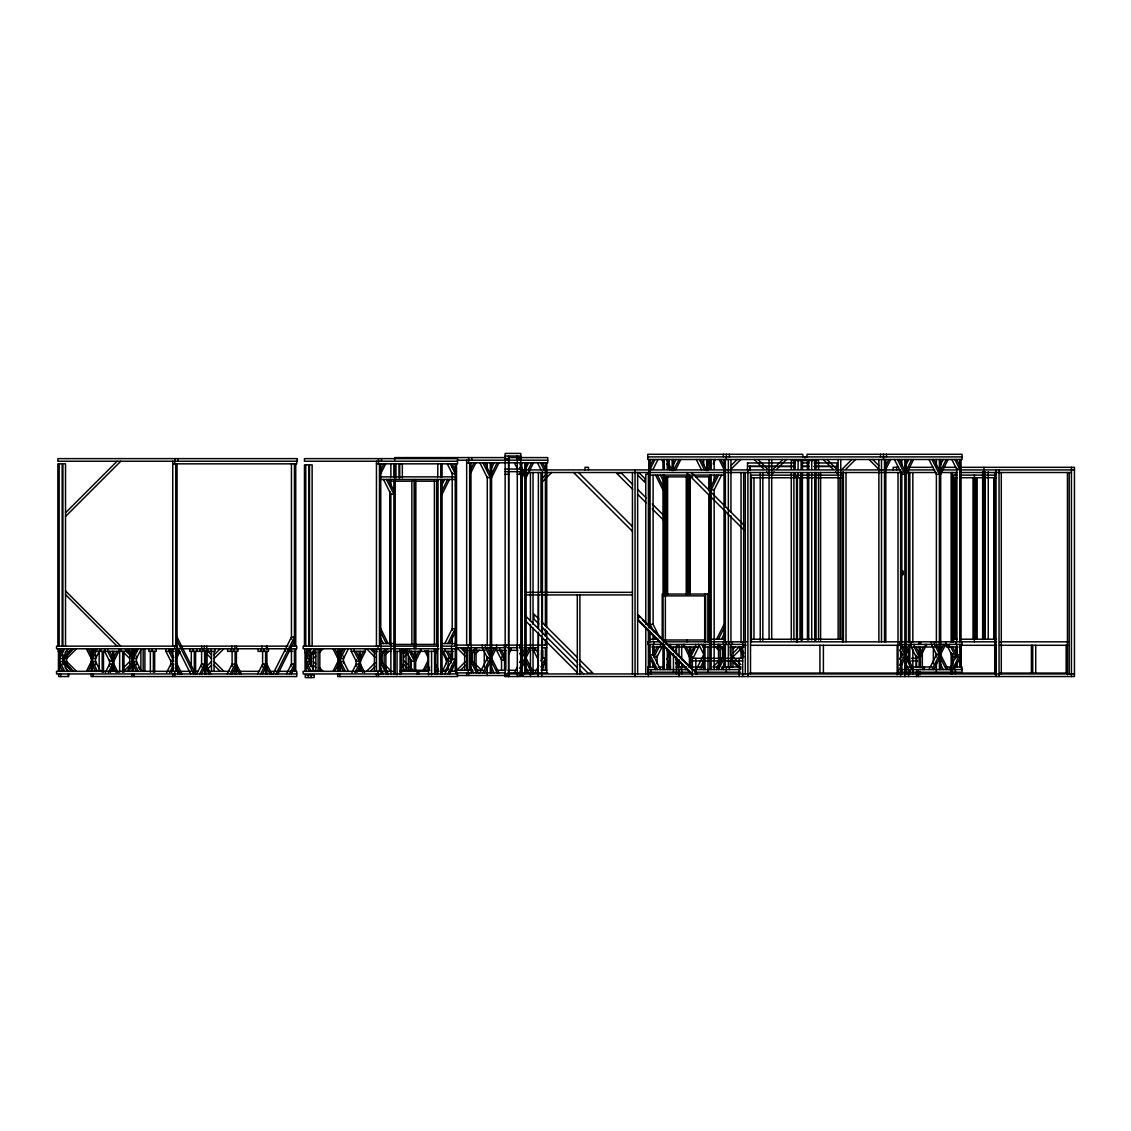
<?xml version="1.0" encoding="UTF-8"?>
<svg xmlns="http://www.w3.org/2000/svg" width="1131" height="1131" viewBox="0 0 1131 1131"><rect width="100%" height="100%" fill="white"/><g stroke="black" fill="none" stroke-linecap="round" stroke-linejoin="round"><path stroke-width="1.5" d="M294.442 637.106L294.442 640.796L277.873 673.935L276.021 673.935L294.442 637.106L291.445 637.106L273.023 673.935M538.398 632.144L538.229 676.536L538.37 633.303M538.398 628.737L538.455 593.973M541.791 673.935L541.862 635.636M541.862 632.158L541.919 593.86L541.919 599.062M59.745 654.891L62.813 648.756M64.651 648.756L59.745 658.581L62.742 658.581L67.662 648.756M92.586 654.891L95.654 648.756M86.366 671.333L91.286 661.508M97.492 648.756L92.586 658.581L95.584 658.581L100.503 648.756M88.204 671.333L91.286 665.198M105.339 672.535L109.551 664.109L112.549 664.109L108.35 672.535M113.863 657.507L116.931 651.357M113.863 661.183L118.769 651.357L118.769 648.756M110.258 672.408L112.549 667.799M133.43 654.891L136.498 648.756M127.223 671.333L132.129 661.508M138.35 648.756L133.43 658.581L136.441 658.581L141.347 648.756M129.061 671.333L132.129 665.198M166.61 672.535L170.823 664.109L173.835 664.109L169.622 672.535M176.662 654.439L178.203 651.357M177.242 656.97L180.041 651.357L176.86 651.357M171.53 672.408L173.835 667.799M196.695 673.935L201.601 664.109L204.612 664.109L199.706 673.935M201.544 673.935L204.612 667.799M227.19 673.935L232.109 664.109L235.107 664.109L230.201 673.935M232.039 673.935L235.107 667.799M257.684 673.935L262.604 664.109L265.601 664.109L260.696 673.935M262.533 673.935L265.601 667.799M380.765 469.973L383.833 463.837M380.765 473.663L385.671 463.837M286.525 673.935L291.445 664.109L294.442 664.109L289.536 673.935M291.374 673.935L294.442 667.799M306.36 654.891L309.427 648.756M311.265 648.756L306.36 658.581L309.357 658.581L314.277 648.756M340.502 654.891L343.57 648.756M332.981 671.333L337.9 661.508M345.407 648.756L340.502 658.581L343.499 658.581L348.419 648.756M334.818 671.333L337.9 665.198M441.853 485.029L444.639 479.459M442.08 490.585L447.636 479.459M351.953 672.535L356.166 664.109L359.163 664.109L354.964 672.535M360.478 657.507L363.546 651.357M442.08 494.261L449.488 479.459M360.478 661.183L365.384 651.357L365.384 648.756M356.873 672.408L359.163 667.799M470.963 468.927L474.045 462.791M470.963 472.617L475.882 462.791M380.299 654.439L381.826 651.357M380.864 656.97L383.678 651.357M491.349 468.347L494.134 462.791M400.968 654.736L403.781 649.123M491.575 473.917L497.145 462.791M491.575 477.593L498.983 462.791M414.158 654.439L415.699 651.357L415.628 671.333M415.628 657.507L418.696 651.357M415.628 661.183L420.548 651.357L420.548 648.756M423.192 670.287L428.098 660.462M525.18 469.747L528.658 462.791M425.03 670.287L428.098 664.151M435.11 654.736L437.923 649.123M429.568 667.219L428.041 670.287L428.098 650.325M528.191 469.747L531.669 462.791M526.113 477.593L533.507 462.791M444.808 643.553L452.202 628.751L455.213 628.751L447.805 643.553M449.657 643.553L455.213 632.427M442.15 671.489L446.363 663.077M445.162 671.489L448.668 664.477M444.808 673.935L452.202 659.133L452.202 648.756M447.805 673.935L455.213 659.133L452.202 659.133M449.657 673.935L455.213 662.823M469.733 654.92L472.037 650.325M469.662 658.737L473.875 650.325M479.869 672.888L487.263 658.086L490.274 658.086L482.88 672.888M491.575 653.859L494.643 647.724M491.575 657.535L496.495 647.724M484.718 672.888L490.274 661.776M508.639 654.538L510.745 650.325L510.745 647.724M514.393 672.888L517.362 666.979M519.581 662.526L521.801 658.086M526.113 653.859L529.181 647.724M519.624 668.449L524.812 658.086M526.113 657.535L531.019 647.724L524.586 647.724L524.586 650.325L526.325 650.325L526.325 647.724M519.935 671.503L524.812 661.776M535.005 672.888L538.709 665.495M540.929 661.055L542.413 658.086L542.413 647.724M540.971 666.979L545.411 658.086L542.413 658.086M541.24 670.118L545.411 661.776M650.085 465.633L653.153 459.497M654.99 459.497L650.085 469.323L653.096 469.323L658.002 459.497M672.535 466.439L676.013 459.497M673.454 470.609L679.01 459.497M675.674 469.86L680.862 459.497M707.766 465.053L710.537 459.497M707.992 470.609L710.763 465.053M713.166 463.936L715.386 459.497M711.159 486.245L716.715 475.119M718.553 475.119L711.159 489.921L714.156 489.921L721.564 475.119M654.086 653.167L657.168 647.017M659.005 647.017L654.086 656.842L657.097 656.842L662.017 647.017M666.922 659.232L669.142 654.792M666.979 665.155L669.934 659.232M675.56 650.028L677.667 645.815M667.29 668.209L670.075 662.639M690.716 653.167L693.798 647.017L693.727 650.353M698.647 644.416L698.647 647.017L693.727 656.842L690.716 656.842L695.636 647.017L695.636 644.416M697.021 668.11L703.68 654.792M700.018 668.11L703.722 660.716M701.814 668.209L703.906 664.038M716.644 639.213L724.038 624.411M718.482 639.213L724.038 628.087M721.493 639.213L724.278 633.643M716.644 669.594L724.038 654.792M718.482 669.594L723.345 659.868M721.493 669.594L724.278 664.038M885.799 465.633L888.867 459.497M885.799 469.323L890.705 459.497M905.238 466.439L908.716 459.497M906.157 470.609L911.727 459.497M906.157 474.299L913.565 459.497M940.469 465.053L943.24 459.497M940.695 470.609L946.251 459.497M940.695 474.299L948.089 459.497M899.626 659.232L901.845 654.792L904.857 654.792L899.682 665.155M906.157 650.551L909.225 644.416M906.157 654.241L911.077 644.416M899.993 668.209L904.857 658.468M920.422 653.167L923.49 647.017M920.422 656.842L925.328 647.017L925.328 644.416M928.975 669.594L936.383 654.792L939.394 654.792L931.986 669.594M940.695 650.551L943.763 644.416M940.695 654.241L945.601 644.416L945.686 641.814M933.824 669.594L939.394 658.468M949.347 669.594L956.755 654.792L959.752 654.792L952.359 669.594M954.196 669.594L959.752 658.468M65.103 652.446L68.298 648.756M71.479 648.756L62.968 658.581L64.707 658.581L73.218 648.756M65.527 512.795L117.087 461.236M65.527 516.485L120.777 461.236M66.687 654.891L72.822 648.756M66.687 658.581L76.512 648.756M123.632 667.643L129.768 661.508M123.632 671.333L129.768 665.198M214.07 654.891L220.22 648.756M214.07 658.581L223.896 648.756M206.563 666.428L211.469 661.508M207.793 668.873L211.469 665.198M313.301 654.891L315.761 652.446M313.301 658.581L315.761 656.121M319.437 652.446L323.127 648.756M547.955 472.518L541.82 478.653L541.82 482.343L551.645 472.518M385.275 651.216L387.735 648.756M366.557 671.333L375.153 662.738M385.275 654.891L388.965 651.216M370.247 671.333L375.153 666.428M403.513 653.859L407.188 650.169M403.513 657.535L407.188 653.859M456.768 670.287L465.364 661.692M475.472 653.859L479.162 650.169M460.444 670.287L465.364 665.381M730.951 465.633L737.101 459.497M730.951 469.323L740.777 459.497M747.549 466.382L794.824 466.439L779.103 466.382M747.45 469.945L747.549 462.904M772.925 469.379L782.808 459.497M771.695 474.299L774.155 471.825M776.629 469.365L786.497 459.497M836.954 466.396L814.094 466.467M836.869 469.959L836.954 462.904L814.094 462.989M841.987 469.379L851.869 459.497M840.757 474.299L843.217 471.825M845.691 469.365L855.559 459.497M719.047 660.857L712.912 666.993L718.581 666.993L718.454 644.416M732.86 649.335L735.306 646.875M716.587 666.993L719.047 664.533M732.959 653.167L739.108 647.017M732.959 656.842L742.784 647.017M505.147 456.019L520.811 456.019M647.78 456.896L962.057 456.896M505.444 457.588L394.677 457.588L394.677 460.19M508.964 457.588L547.715 457.588L547.715 462.791L466.665 462.791M505.147 458.62L508.611 458.62M517.291 458.62L520.769 458.62M457.574 460.19L547.715 460.19M457.518 461.236L304.465 461.236L304.465 458.62L457.518 458.62L457.518 463.837L376.453 463.837M747.464 462.989L794.881 462.904M801.822 462.989L808.905 462.904M172.76 463.837L296.746 463.837L296.746 461.236M749.302 466.382L775.597 466.382M801.893 466.382L808.905 466.382L801.822 466.467M814.164 466.382L829.942 466.382M898.622 467.315L893.207 467.315L893.207 469.916M909.07 467.315L933.443 467.315M943.424 467.315L956.077 467.315M960.827 467.315L1074.45 467.315L1074.45 676.536L522.183 676.536L522.183 469.916L900.615 469.916L900.615 676.536M505.147 469.04L520.811 469.04M934.786 469.916L908.532 469.916L908.532 642.139M942.151 469.916L957.83 469.916M960.544 469.916L1074.45 469.916M505.147 471.655L520.811 471.655M522.183 472.518L901.859 472.518M906.242 472.518L936.525 472.518M940.031 472.518L957.533 472.518M960.544 472.518L1071.439 472.518M505.147 474.257L508.611 474.257M517.291 474.257L520.769 474.257M648.388 474.257L645.787 474.257L645.787 624.453M650.085 475.119L724.038 475.119M957.08 475.119L953.631 475.119L953.631 641.814M960.318 475.119L996.552 475.119M380.765 476.858L455.213 476.858M664.491 476.858L692.836 476.858M695.791 476.858L710.226 476.858M751.38 477.763L796.521 477.763M797.397 477.763L842.538 477.763M953.631 477.72L957.08 477.72M960.318 477.72L996.552 477.72M380.765 479.459L455.213 479.459M390.195 481.198L392.443 481.198M393.659 481.198L437.513 481.198M900.615 571.141L903.231 571.141L903.231 574.619L900.615 574.619M524.784 592.333L632.441 592.333M708.769 594.058L662.201 594.058L662.201 640.104M524.784 594.934L632.441 594.934M663.105 595.881L705.221 595.881M659.755 637.728L653.096 624.411L650.085 624.411L653.789 631.805M650.085 639.213L658.143 639.213M711.159 639.213L724.038 639.213M751.38 639.241L796.521 639.241M797.397 639.241L842.538 639.241M953.631 639.213L957.08 639.213M960.318 639.213L996.552 639.213M705.221 639.99L663.105 639.99L662.978 475.119M708.84 640.075L709.717 640.075M660.532 641.814L647.78 641.814L647.78 644.416L663.911 644.416M663.105 641.814L709.858 641.814M711.159 641.814L746.757 641.814M750.574 641.814L939.394 641.814M939.988 641.814L996.552 641.814M999.535 641.814L1068.399 641.814M380.765 643.553L393.899 643.553M442.08 643.553L455.213 643.553M393.659 644.416L437.513 644.416M666.032 644.416L744.452 644.416M455.524 645.108L490.274 645.108M490.741 645.108L523.144 645.108M524.727 645.108L546.754 645.108M742.699 645.292L746.177 645.292M750.574 645.292L900.615 645.292M943.933 645.292L947.934 645.292M960.078 645.292L996.524 645.292M999.535 645.292L1067.947 645.292M179.56 646.154L287.924 646.154M291.445 646.154L296.746 646.154L296.746 648.756L182.063 648.756M437.923 646.154L303.165 646.154L303.165 648.756L438.941 648.756M441.316 646.154L456.542 646.154M651.781 647.017L663.473 647.017M668.93 647.017L683.477 647.017L683.477 644.416M684.509 644.416L684.509 647.017L698.647 647.017M724.886 647.017L719.669 647.017L719.669 644.416M730.089 647.017L744.014 647.017M901.435 647.017L906.383 647.017L906.383 644.416M911.148 641.814L911.204 647.017L925.328 647.017M934.376 647.017L926.374 647.017L926.374 644.416M936.383 647.017L940.907 647.017L940.907 644.416M958.056 647.017L946.364 647.017L946.364 644.416M455.524 647.724L506.052 647.724L506.052 645.108M507.748 647.724L517.941 647.724M523.144 647.724L519.822 647.724L519.822 645.108M531.513 647.724L538.497 647.724M541.466 647.724L546.754 647.724M180.041 648.756L56.55 648.756L56.55 646.154L177.072 646.154L177.072 463.837M441.316 648.756L456.542 648.756M309.724 649.802L304.762 649.802L304.762 652.403L306.77 652.403L306.77 649.802M485.029 650.325L476.533 650.325L476.533 647.724M496.566 645.108L496.622 650.325L505.981 650.325M508.908 650.325L510.745 650.325M517.871 650.325L511.056 650.325L511.056 647.724M532.022 650.325L538.497 650.325M63.11 651.357L58.148 651.357L58.148 648.756M95.965 651.357L91.06 651.357L91.06 648.756M97.648 651.357L125.484 651.357L125.484 648.756M129.33 651.357L125.993 651.357L125.993 648.756M136.809 651.357L131.917 651.357L131.917 648.756M165.918 648.756L165.918 651.357L174.103 651.357M288.405 651.357L292.745 651.357M351.246 648.756L351.246 651.357L365.384 651.357M377.457 651.357L372.608 651.357L372.608 648.756M379.931 651.357L385.134 651.357L385.134 648.756M391.439 651.357L386.321 651.357L386.321 648.756M394.055 651.357L404.347 651.357L404.347 648.756M406.411 648.756L406.411 651.357L420.548 651.357M453.503 651.357L441.825 651.357L441.825 648.756M311.195 652.403L314.135 652.403L314.135 649.802M742.699 658.313L692.342 658.313L692.342 676.536M911.6 658.313L917.552 658.313M692.342 660.914L742.699 660.914M911.6 660.914L917.552 660.914M654.821 666.993L647.78 666.993L647.78 672.196L690.066 672.196M658.341 666.993L663.614 666.993M667.134 666.993L670.655 666.993M675.942 666.993L686.503 666.993M688.949 666.993L704.641 666.993M721.705 666.993L741.074 666.993M905.21 666.993L932.142 666.993M946.223 666.993L962.057 666.993L962.057 672.196L898.891 672.196M647.78 669.594L687.931 669.594M694.18 669.594L740.678 669.594M898.891 669.594L962.057 669.594M400.332 670.287L429.907 670.287M435.124 670.287L438.616 670.287M441.104 670.287L447.296 670.287M455.524 670.287L472.815 670.287M475.953 670.287L482.923 670.287M496.862 670.287L505.84 670.287L505.84 650.325M508.017 670.287L516.825 670.287M525.632 670.287L529.152 670.287M532.673 670.287L536.193 670.287M541.41 670.287L546.754 670.287M180.296 671.333L190.913 671.333M194.405 671.333L197.953 671.333M208.486 671.333L229.706 671.333M232.109 671.333L236.633 671.333L236.633 673.935M238.528 671.333L259.692 671.333M270.281 671.333L296.746 671.333L296.746 676.536L91.06 676.536L91.06 673.935M381.882 671.333L383.607 671.333M385.742 671.333L392.726 671.333M400.218 671.333L428.38 671.333M435.421 671.333L438.941 671.333M442.461 671.333L445.982 671.333M449.502 671.333L456.542 671.333M694.915 672.196L740.678 672.196M455.524 672.888L505.585 672.888M508.017 672.888L547.715 672.888M749.683 673.072L897.152 673.072M920.083 673.072L952.175 673.072M955.186 673.072L996.072 673.072M999.55 673.072L1067.452 673.072M296.746 673.935L56.55 673.935L56.55 671.333L177.779 671.333L177.779 673.935M505.147 673.935L520.811 673.935M522.183 673.935L1074.45 673.935M457.447 675.504L506.942 675.504M519.2 675.504L523.13 675.504M68.482 676.536L68.482 673.935L68.51 676.536L58.656 676.536L58.656 673.935M505.147 676.536L520.811 676.536L520.769 453.418L505.147 453.418L505.175 676.536M872.736 459.497L878.886 465.633M869.06 459.497L878.886 469.323M827.03 459.497L836.912 469.379M823.34 459.497L833.208 469.365M835.682 471.825L838.142 474.299M757.968 459.497L767.85 469.379M754.278 459.497L764.146 469.365M766.62 471.825L769.08 474.299M691.338 472.518L745.329 526.481M686.432 472.518L745.329 531.386M638.803 472.518L644.939 478.653L644.939 482.343L637.573 474.978M632.681 484.421L621.64 473.38L616.734 473.38L632.681 489.327M637.587 489.327L646.169 497.909M652.304 504.044L663.346 515.086M637.587 494.233L646.169 502.828M652.304 508.95L663.346 519.991M578.506 472.518L632.469 526.481M573.601 472.518L632.469 531.386M730.951 654.792L740.833 664.66M732.195 659.712L740.847 668.364M732.86 662.073L737.765 666.993M715.372 646.875L719.047 650.551M697.29 673.935L638.407 615.066L638.407 619.972L692.37 673.935M637.545 615.066L639.99 617.512M642.45 619.972L691.508 669.029M637.545 619.972L691.508 673.935M538.907 619.095L534.002 614.19L534.002 619.109L538.907 624.015M541.367 621.555L576.937 657.125M579.383 659.571L592.884 673.072L587.964 673.072L579.383 664.477M541.367 626.461L576.937 662.031M524.685 615.066L577.418 667.799M579.878 670.259L583.554 673.935M524.685 619.972L577.418 672.705M460.444 647.724L465.364 652.629M475.472 664.151L481.622 670.287M456.768 647.724L465.364 656.305M475.472 667.841L477.932 670.287M403.513 660.462L407.188 664.151M409.648 666.611L412.108 669.057M403.513 664.151L407.188 667.841M370.247 648.756L375.153 653.676M385.275 665.198L391.411 671.333M366.557 648.756L375.153 657.351M385.275 668.873L387.735 671.333M313.301 661.508L315.761 663.968M319.437 667.643L323.127 671.333M313.301 665.198L315.761 667.643M206.563 649.986L211.469 654.891M206.563 653.676L211.469 658.581M214.07 661.508L223.896 671.333M214.07 665.198L220.22 671.333M126.078 651.216L129.768 654.891M65.527 590.905L120.777 646.154M123.632 652.446L129.768 658.581M65.527 594.581L117.087 646.154M138.505 667.643L142.195 671.333M66.687 661.508L76.512 671.333M66.687 665.198L72.822 671.333M73.218 671.333L64.707 661.508L62.968 661.508L71.479 671.333M65.103 667.643L68.298 671.333M956.685 459.497L959.752 465.633M954.847 459.497L959.752 469.323L956.755 469.323L951.835 459.497M933.824 459.497L939.394 470.609M931.986 459.497L939.394 474.299L936.383 474.299L928.975 459.497M899.301 459.497L904.857 470.609M897.463 459.497L904.857 474.299L901.845 474.299L894.451 459.497M952.684 647.017L955.752 653.167M950.832 647.017L955.752 656.842L952.74 656.842L947.835 647.017M936.327 644.416L939.394 650.551M940.695 654.792L948.089 669.594M934.475 644.416L939.394 654.241L936.383 654.241L931.477 644.416M940.695 658.468L946.251 669.594M940.469 664.038L943.24 669.594M916.053 647.017L919.121 653.167M911.204 647.017L916.11 656.842L919.121 656.842L914.201 647.017L914.201 644.416M901.789 644.416L904.857 650.551M906.157 654.792L913.565 669.594M899.951 644.416L904.857 654.241L901.845 654.241L899.753 650.028M906.157 658.468L911.727 669.594M905.238 662.639L908.716 669.594M720.97 459.497L724.038 465.633M719.132 459.497L724.038 469.323M701.121 459.497L706.691 470.609M699.283 459.497L704.457 469.86M696.272 459.497L701.46 469.86M666.597 459.497L672.153 470.609M666.979 463.936L669.934 469.86M661.748 459.497L663.218 462.452M660.419 475.119L663.204 480.675M657.408 475.119L662.978 486.245M655.57 475.119L662.978 489.921M740.777 647.017L743.859 653.167M739.646 648.431L743.859 656.842M722.978 647.017L724.519 650.099M721.14 647.017L724.646 654.043M701.771 644.416L703.878 648.629M698.76 644.416L703.68 654.241M686.347 647.017L689.415 653.167M684.509 647.017L689.415 656.842M675.674 659.232L680.113 668.11M675.546 662.639L678.317 668.209M667.036 650.028L669.142 654.241M653.562 635.042L655.641 639.213M660.49 669.594L653.096 654.792L650.085 654.792L657.479 669.594M650.085 658.468L655.641 669.594M542.343 462.791L545.411 468.927M540.505 462.791L544.011 469.803M537.494 462.791L541 469.803M519.935 464.191L524.812 473.917M519.624 467.23L524.812 477.593M514.393 462.791L517.362 468.715M519.581 473.154L521.801 477.593M484.718 462.791L490.274 473.917M482.88 462.791L490.274 477.593L487.263 477.593L479.869 462.791M455.213 469.973L452.146 463.837L452.202 467.343M450.308 463.837L455.213 473.663L452.202 473.663L447.296 463.837M536.49 650.325L538.596 654.538M533.493 650.325L538.398 660.151M521.744 647.724L524.812 653.859M526.113 658.086L533.507 672.888M519.892 647.724L524.812 657.535M526.113 661.776L530.976 671.503M519.695 653.336L521.801 657.535M525.18 665.947L528.658 672.888M501.471 650.325L504.539 656.461M496.622 650.325L501.528 660.151L504.539 660.151L499.619 650.325L499.619 647.724M487.207 647.724L490.274 653.859M491.575 658.086L498.983 672.888M485.369 647.724L490.274 657.535L487.263 657.535L482.357 647.724M491.575 661.776L497.145 672.888M491.349 667.332L494.134 672.888M388.343 479.459L393.899 490.585M386.491 479.459L393.899 494.261L390.888 494.261L383.494 479.459M470.963 658.086L478.371 672.888M470.963 661.776L476.533 672.888M470.044 665.947L473.521 672.888M448.13 651.357L451.198 657.507M446.293 651.357L451.198 661.183L448.201 661.183L443.281 651.357M441.458 650.325L446.363 660.151M435.11 663.275L437.923 668.888M426.557 650.792L428.098 653.859M424.592 650.523L428.098 657.535M411.26 651.357L414.328 657.507M406.411 651.357L411.316 661.183L414.328 661.183L409.422 651.357L409.422 648.756M400.968 663.275L404.474 670.287M380.765 628.751L388.173 643.553M380.765 632.427L386.321 643.553M380.539 637.983L383.324 643.553M380.765 659.133L388.173 673.935M380.765 662.823L386.321 673.935M380.539 668.379L383.324 673.935M356.095 651.357L359.163 657.507M360.478 664.109L364.677 672.535M360.478 667.799L362.768 672.408M351.246 651.357L356.166 661.183L359.163 661.183L354.257 651.357L354.257 648.756M348.419 671.333L343.499 661.508L340.502 661.508L345.407 671.333M334.818 648.756L337.9 654.891M332.981 648.756L337.9 658.581M340.502 665.198L343.57 671.333M314.277 671.333L309.357 661.508L306.36 661.508L311.265 671.333M306.36 665.198L309.427 671.333M266.902 664.109L271.822 673.935M266.902 667.799L269.97 673.935M236.421 664.109L241.327 673.935M236.421 667.799L239.489 673.935M205.913 664.109L210.833 673.935M205.913 667.799L208.981 673.935M177.072 637.106L195.493 673.935M177.072 640.796L193.655 673.935M176.436 645.532L190.644 673.935M173.835 657.507L170.767 651.357L170.767 648.756M177.072 664.109L181.992 673.935M177.072 667.799L180.14 673.935M165.918 651.357L170.823 661.183L173.835 661.183L168.915 651.357L168.915 648.756M141.347 671.333L136.441 661.508L133.43 661.508L138.35 671.333M129.061 648.756L132.129 654.891M127.223 648.756L132.129 658.581M133.43 665.198L136.498 671.333M109.481 651.357L112.549 657.507M113.863 664.109L118.062 672.535M113.863 667.799L116.154 672.408M100.503 671.333L95.584 661.508L92.586 661.508L97.492 671.333M88.204 648.756L91.286 654.891M86.366 648.756L91.286 658.581M92.586 665.198L95.654 671.333M67.662 671.333L62.742 661.508L59.745 661.508L64.651 671.333M59.745 665.198L62.813 671.333M1071.439 467.315L1071.439 676.536M1069.191 472.518L1069.191 673.935M1067.452 472.518L1067.452 674.811M1066.151 645.292L1066.151 673.072M1035.727 645.292L1035.727 673.072M1032.716 645.292L1032.716 673.072M1031.415 645.292L1031.415 673.072M1001.288 472.518L1001.288 673.935M999.041 469.916L999.041 676.536M996.029 469.916L996.029 676.536M995.563 645.292L995.563 674.811M995.04 475.119L995.04 641.814M994.729 472.518L994.729 673.935M993.739 477.72L993.739 639.213M988.254 471.669L988.254 638.761M985.242 471.669L985.242 638.761M983.942 467.315L983.942 469.916M983.942 471.669L983.942 639.453M982.641 471.684L982.641 639.453M977.142 477.72L977.142 639.213M975.643 477.72L975.643 639.213M974.342 475.119L974.342 641.814M973.042 477.72L973.042 639.213M962.057 641.814L962.057 644.416L899.866 644.416L899.866 641.814M961.053 459.497L961.053 641.814M961.053 644.416L961.053 666.993M960.94 645.292L960.94 667.856M959.752 459.497L959.752 641.814M959.752 644.416L959.752 666.993M957.052 647.017L957.052 657.012M957.052 662.003L957.052 666.993M956.755 468.262L956.755 641.814M956.755 644.416L956.755 656.574M956.755 661.776L956.755 666.993M956.444 477.72L956.444 639.213M956.048 641.814L956.048 644.416M955.752 647.017L955.752 658.666M955.752 663.657L955.752 666.993M955.455 472.518L955.455 476.052M955.455 670.4L955.455 673.935M954.932 477.72L954.932 639.213M952.74 653.676L952.74 665.325M952.443 472.518L952.443 642.139M952.443 654.496L952.443 665.099M952.443 670.4L952.443 673.935M951.143 472.518L951.143 642.139M951.143 652.728L951.143 673.935M949.376 644.416L949.376 647.017M940.695 459.497L940.695 644.416M940.695 647.017L940.695 669.594M939.394 459.497L939.394 644.416M939.394 647.017L939.394 669.594M939.168 644.416L939.168 647.017M936.383 459.497L936.383 466.538M936.383 473.578L936.383 642.662M936.383 653.732L936.383 657.097M936.383 662.13L936.383 672.196M934.404 641.814L934.404 644.416M933.372 647.017L933.372 663.812M931.393 641.814L931.393 644.416M924.366 666.993L924.366 669.594M922.642 666.993L922.642 669.594M922.331 650.495L922.331 667.856M920.634 641.814L920.634 644.416M920.422 647.017L920.422 666.993M920.083 653.972L920.083 667.856M920.083 671.333L920.083 674.811M919.121 647.017L919.121 666.993M918.895 641.814L918.895 644.416M918.344 670.683L918.344 676.536M916.605 658.313L916.605 667.431M916.605 670.683L916.605 676.536M916.11 655.344L916.11 666.993M912.844 472.518L912.844 642.139M912.844 649.194L912.844 673.935M909.833 472.518L909.833 642.139M909.833 645.674L909.833 663.332M909.833 670.4L909.833 673.935M908.532 649.194L908.532 661.564M908.532 670.4L908.532 676.536M906.157 459.497L906.157 644.416M906.157 647.017L906.242 673.935M904.857 459.497L904.857 644.416M904.857 647.017L904.857 669.594M904.8 670.4L904.8 676.536M904.644 644.416L904.644 647.017M902.199 670.4L902.199 673.935M901.845 459.497L901.845 464.784M901.845 471.825L901.845 642.662M901.845 651.781L901.845 657.436M901.845 662.653L901.845 672.196M898.014 472.518L898.014 673.935M897.152 645.292L897.152 674.811M896.685 467.315L896.685 469.916M886.492 454.28L886.492 456.896M885.799 459.497L885.799 641.814M884.499 459.497L884.499 641.814M883.495 454.28L883.495 459.497M881.487 459.497L881.487 641.814M880.483 454.28L880.483 456.896M878.886 459.497L878.886 641.814M846.016 472.518L846.016 641.786M843.401 472.518L843.401 641.786M842.538 641.857L842.538 475.161L797.397 475.161L797.397 641.857M840.757 459.497L840.757 639.128M839.937 477.763L839.937 639.241M838.142 459.497L838.142 639.128M823.396 645.292L823.396 673.072M820.597 472.518L820.597 640.372M819.918 645.292L819.918 673.072M818.547 469.337L818.547 460.543L791.276 460.543L791.29 469.337M818.547 472.857L818.547 640.047M815.946 460.543L815.946 469.337M815.946 472.857L815.946 640.047M815.38 472.518L815.38 640.372M814.744 460.543L814.744 469.337M814.744 472.857L814.744 640.047M811.733 460.543L811.733 469.337M811.733 472.857L811.733 640.047M808.722 460.543L808.722 469.337M808.722 472.857L808.722 640.047M807.421 460.543L807.421 469.337M807.421 472.857L807.421 640.047M806.997 456.896L806.997 454.28L962.057 454.28L962.057 459.497L647.78 459.497L647.78 454.28L802.854 454.28L802.854 456.896M804.919 456.896L804.919 457.928M802.416 460.543L802.416 469.337M802.416 472.857L802.416 640.047M801.427 472.518L801.427 640.372M801.116 460.543L801.116 469.337M801.116 472.857L801.116 640.047M799.999 477.763L799.999 639.241M798.104 460.543L798.104 469.337M798.104 472.857L798.104 476.377M796.521 641.857L796.521 475.161L751.38 475.161L751.38 641.857M795.093 460.543L795.093 469.337M795.093 472.857L795.093 476.377M793.891 460.543L793.891 469.337M793.891 472.857L793.891 640.047M791.29 472.857L791.29 640.047M771.695 459.497L771.695 639.128M769.08 459.497L769.08 639.128M762.817 472.518L762.817 640.372M760.216 472.518L760.216 640.372M753.981 477.763L753.981 639.241M750.517 472.518L750.517 673.935M747.902 469.916L747.902 676.536M745.301 472.518L745.301 673.935M743.661 472.518L743.661 642.139M742.699 641.814L742.699 676.536M741.045 472.518L741.045 642.139M741.045 649.194L741.045 658.03M739.222 658.313L739.222 676.536M732.959 647.017L732.959 657.012M732.959 660.334L732.959 666.993M732.365 641.814L732.365 644.416M730.951 459.497L730.951 512.089M730.951 515.595L730.951 641.814M730.951 644.416L730.951 666.993M730.357 647.017L730.357 655.344M730.357 660.334L730.357 666.993M729.354 454.28L729.354 456.896M729.354 641.814L729.354 644.416M729.354 666.993L729.354 669.594M728.35 459.497L728.35 641.814M728.35 644.416L728.35 666.993M726.342 454.28L726.342 459.497M726.342 641.814L726.342 644.416M726.342 666.993L726.342 672.196M725.353 459.497L725.353 506.829M725.353 510.335L725.353 641.814M725.353 644.416L725.353 666.993M724.038 459.497L724.038 641.814M724.038 644.416L724.038 666.993M723.345 454.28L723.345 456.896M723.345 641.814L723.345 644.416M723.345 666.993L723.345 669.594M722.737 650.353L722.737 657.012M722.455 647.893L722.455 658.313M720.193 646.154L720.193 663.515M718.001 644.416L718.001 647.017L703.454 647.017L703.454 644.416M714.156 459.497L714.156 469.266M714.156 475.119L714.156 482.131M714.156 489.143L714.156 669.594M711.159 459.497L711.159 469.266M711.159 475.119L711.159 669.594M709.858 459.497L709.858 469.266M709.858 475.119L709.858 669.594M709.717 475.119L709.717 641.814M708.84 476.858L708.84 490.896M708.84 494.403L708.769 641.814M707.992 459.497L707.992 470.058M707.992 647.017L707.992 672.196M707.865 594.058L707.865 641.814M706.691 459.497L706.691 470.058M705.617 594.058L705.617 641.814M705.193 644.416L705.193 647.017M704.981 647.017L704.981 669.594M704.698 594.058L704.698 641.814M703.68 459.497L703.68 464.784M703.68 647.017L703.68 669.594M695.819 658.313L695.819 673.935M690.716 647.017L690.716 666.993M690.221 476.858L690.221 594.439M689.359 476.858L689.359 594.439M689.415 647.017L689.415 666.993M687.973 476.858L687.973 594.439M687.097 475.119L687.097 594.439M687.097 640.075L687.097 641.814M686.234 476.858L686.234 594.439M685.471 666.993L685.471 669.594M681.682 645.674L681.682 659.797M681.682 663.332L681.682 673.935M679.081 645.674L679.081 656.263M679.081 659.797L679.081 666.866M679.081 670.4L679.081 676.536M676.479 645.674L676.479 654.496M676.465 657.097L676.479 673.935M673.454 459.497L673.454 470.058M673.454 647.017L673.454 650.495M673.454 653.732L673.454 672.196M672.153 459.497L672.153 470.058M670.669 644.416L670.669 647.017M670.443 652.234L670.443 669.594M669.142 459.497L669.142 468.305M669.142 650.495L669.142 669.594M667.615 476.858L667.615 594.439M667.276 459.497L667.276 469.266M667.276 648.572L667.276 669.594M666.965 476.872L666.965 594.439M666.739 476.858L666.739 594.439M665.353 476.858L665.353 594.439M665.367 595.768L665.367 641.814M664.491 475.119L664.491 594.439M664.491 640.075L664.491 641.814M664.279 459.497L664.279 469.266M664.279 475.119L664.279 594.256M664.279 645.066L664.279 669.594M662.978 459.497L662.978 469.266M662.978 643.313L662.978 669.594M660.476 644.416L660.476 647.017M657.097 655.344L657.097 663.657M654.086 647.017L654.086 657.012M654.086 663.657L654.086 666.993M653.789 641.814L653.789 644.416M653.096 475.274L653.096 624.284M653.096 634.802L653.096 640.061M653.096 644.416L653.096 654.835M653.096 661.776L653.096 666.993M652.785 647.017L652.785 655.344M652.785 662.003L652.785 666.993M651.004 670.4L651.004 673.935M650.085 459.497L650.085 628.087M650.085 631.296L650.085 641.814M650.085 644.416L650.085 666.993M648.784 459.497L648.784 627.79M648.784 631.296L648.784 641.814M648.784 644.416L648.784 666.993M648.388 472.518L648.388 626.235M648.388 629.755L648.388 676.536M645.787 627.988L645.787 673.935M637.644 472.518L637.644 673.935M635.042 469.916L635.042 676.536M632.441 472.518L632.441 673.935M588.473 469.916L588.473 467.315L584.996 467.315L584.996 469.916M579.906 594.934L579.906 673.935M577.305 594.934L577.305 673.935M546.725 462.791L546.725 627.578M546.725 631.084L546.754 672.888M545.411 462.791L545.411 625.825M545.411 629.331L545.411 636.343M545.411 639.849L545.411 645.108M545.411 647.724L545.411 670.287M542.71 658.638L542.71 650.325L541.41 650.325L541.41 660.306M542.71 665.297L542.71 670.287M542.413 471.556L542.413 624.072M542.413 627.578L542.413 634.59M542.413 638.096L542.413 645.108M542.413 665.085L542.413 670.287M541.707 645.108L541.707 647.724M541.707 673.935L541.834 676.536M540.971 472.518L540.971 592.658M538.37 472.518L538.37 628.002M535.034 647.724L535.034 650.325M533.04 472.518L533.04 624.468M533.04 628.002L533.04 673.935M530.439 472.518L530.439 620.933M530.439 624.468L530.439 676.536M526.113 462.791L526.113 647.724M526.113 650.325L526.113 672.888M524.812 462.791L524.784 673.935M521.801 462.791L521.801 468.078M521.801 475.119L521.801 645.957M521.801 655.089L521.801 660.744M521.801 665.947L521.801 675.504M517.291 456.019L517.334 676.536M516.81 645.108L516.81 647.724M509.063 670.287L509.063 672.888M504.539 650.325L504.539 670.287M504.313 645.108L504.313 647.724M501.528 656.984L501.528 670.287M491.801 647.724L491.801 650.325L490.062 650.325L490.062 647.724M491.575 462.791L491.575 647.724M491.575 650.325L491.575 672.888M490.274 462.791L490.274 647.724M490.274 650.325L490.274 672.888M487.263 462.791L487.263 469.832M487.263 476.886L487.263 645.957M487.263 657.04L487.263 660.744M487.263 665.424L487.263 675.504M485.284 645.108L485.284 647.724M484.266 650.325L484.266 667.106M482.273 645.108L482.273 647.724M476.066 647.724L476.066 670.287M475.345 647.724L475.345 650.325L462.819 650.325L462.819 647.724M474.341 649.448L474.341 665.085M472.079 652.926L472.079 661.607M471.669 457.588L471.669 460.19M471.797 655.089L471.669 658.638M471.189 645.108L471.189 647.724M471.189 670.287L471.189 672.888M470.963 462.791L470.963 645.108M470.963 647.724L470.963 670.287M469.662 462.791L469.662 645.108M469.662 647.724L469.662 670.287M468.658 457.588L468.658 462.791M468.658 672.888L468.658 675.504M468.177 645.108L468.177 647.724M468.177 670.287L468.177 672.888M467.669 650.325L467.669 670.287M466.665 460.19L466.665 645.108M466.665 647.724L466.665 670.287M466.665 672.888L466.665 675.504M464.657 647.724L464.657 670.287M456.514 463.837L456.542 673.935M455.213 463.837L455.213 646.154M455.213 648.756L455.213 671.333M452.499 651.357L452.499 659.684M452.499 666.343L452.499 671.333M452.202 472.602L452.202 630.377M452.202 635.636L452.202 644.401M452.202 666.117L452.202 671.333M451.509 646.154L451.509 648.756M451.198 651.357L451.198 663.006M448.201 658.016L448.201 669.665M446.363 658.638L446.363 663.628M444.822 648.756L444.822 651.357M442.08 463.837L442.08 476.858M442.08 479.459L442.08 673.935M440.779 463.837L440.779 476.858M440.779 479.459L440.779 673.935M437.768 463.837L437.768 476.858M437.768 479.459L437.768 673.935M437.513 479.459L437.513 646.154M436.651 481.198L436.651 644.416M436.128 648.756L436.128 651.357L420.859 651.357L420.859 648.756M435.902 651.357L435.902 673.935M434.601 651.357L434.601 673.935M434.389 481.198L434.389 644.416M434.389 648.756L434.389 651.357M431.59 651.357L431.59 674.868M428.592 651.357L428.592 674.868M418.852 671.333L418.852 673.935M417.127 671.333L417.127 673.935M415.855 481.198L415.855 644.416M415.855 646.154L415.855 648.756M414.978 479.459L414.978 646.154M414.328 651.357L414.328 671.333M414.116 481.198L414.116 644.416M414.116 646.154L414.116 648.756M411.854 481.198L411.854 644.416M411.316 651.357L411.316 654.693M411.316 659.684L411.316 671.333M410.03 658.129L410.03 670.287M408.305 652.926L408.305 670.287M406.043 649.448L406.043 670.287M403.513 651.357L403.513 670.287M402.339 463.837L402.339 477.918M401.59 648.756L401.533 665.127M401.378 651.357L401.378 673.935M400.077 651.357L400.077 673.935M399.851 648.756L399.851 651.357M399.738 463.837L399.738 477.918M398.989 463.837L398.989 477.918M397.066 651.357L397.066 674.868M395.977 463.837L395.977 477.918M395.2 463.837L395.2 476.858M395.2 479.459L395.2 673.935M394.677 463.837L394.677 477.918M393.899 463.837L393.899 476.858M393.899 479.459L393.899 673.935M390.888 463.837L390.888 476.858M390.888 479.459L390.888 486.471M390.888 493.484L390.888 673.935M390.195 479.459L390.195 484.732M390.195 491.731L390.195 644.416M389.969 479.459L389.969 484.732M389.969 491.745L389.969 644.401M385.869 648.756L385.869 669.594M384.13 650.495L384.13 667.856M381.882 652.234L381.882 662.653M381.472 458.62L381.472 461.236M381.472 654.693L381.472 661.352M380.977 646.154L380.977 648.756M380.977 673.935L380.977 671.333L303.165 671.333L303.165 673.935L457.518 673.935L457.518 676.536L337.674 676.536L337.674 673.935M380.765 463.837L380.765 646.154M380.765 648.756L380.765 671.333M379.465 463.837L379.465 646.154M379.465 648.756L379.465 671.333M378.461 458.62L378.461 463.837M378.461 673.935L378.461 676.536M377.98 646.154L377.98 648.756M377.98 671.333L377.98 673.935M376.453 461.236L376.453 646.154M376.453 648.756L376.453 671.333M376.453 673.935L376.453 676.536M374.446 648.756L374.446 671.333M360.478 651.357L360.478 671.333M359.163 651.357L359.163 671.333M356.166 659.684L356.166 666.343M343.499 656.121L343.499 663.006M341.689 648.756L341.689 651.357L337.674 651.357L337.674 648.756M340.502 651.357L340.502 671.333M339.682 648.756L339.682 651.357M339.682 673.935L339.682 676.536M339.201 651.357L339.201 671.333M337.9 651.357L337.9 671.333M319.833 648.756L319.833 671.333M318.094 648.756L318.094 671.333M315.846 648.756L315.846 671.333M313.301 652.403L313.301 671.333M312.142 646.154L312.142 464.883L309.526 464.883L309.526 646.154M311.322 652.403L311.322 666.173M311.138 674.981L311.138 677.582M310.7 652.403L310.7 666.173M309.583 655.853L309.583 664.448M309.357 654.891L309.357 664.448M308.777 646.154L308.777 464.883L304.465 464.883L304.465 646.154M308.282 674.981L308.282 677.582M306.36 652.403L306.36 671.333M305.766 464.883L305.766 646.154M305.059 652.403L305.059 671.333M295.742 463.837L295.742 646.154M295.742 648.756L295.742 671.333M294.442 463.837L294.442 646.154M294.442 648.756L294.442 671.333M291.445 463.837L291.445 639.142M291.445 648.756L291.445 666.117M290.738 646.154L290.738 648.756M285.394 648.756L285.394 651.357M268.429 648.756L268.429 651.357L258.066 651.357L258.066 648.756M267.255 646.154L267.255 648.756M266.902 651.357L266.902 673.935M266.393 646.154L266.393 648.756M265.601 651.357L265.601 673.935M264.089 648.756L264.089 651.357M262.604 651.357L262.604 666.993M261.954 646.154L261.954 648.756M261.077 648.756L261.077 651.357M237.934 648.756L237.934 651.357L227.571 651.357L227.571 648.756M236.633 646.154L236.633 648.756M236.407 651.357L236.407 671.333M235.107 651.357L235.107 671.333M234.895 646.154L234.895 648.756M234.895 671.333L234.895 673.935M233.594 648.756L233.594 651.357M232.109 651.357L232.109 666.569M231.883 646.154L231.883 648.756M230.583 648.756L230.583 651.357M215.046 648.756L215.046 651.357L207.694 651.357L207.694 648.756M214.07 651.357L214.07 671.333M211.469 651.357L211.469 671.333M210.705 648.756L210.705 651.357M207.44 648.756L207.44 651.357L189.768 651.357L189.768 648.756M207.072 648.756L207.072 667.856M206.747 646.154L206.747 648.756M205.913 651.357L205.913 673.935M205.333 650.495L205.333 666.117M204.612 651.357L204.612 673.935M204.273 646.154L204.273 648.756M203.099 648.756L203.099 651.357M201.742 646.154L201.742 648.756M201.601 651.357L201.601 666.993M200.088 648.756L200.088 651.357M197.077 648.756L197.119 651.357M195.606 651.357L195.606 672.196M194.306 651.357L194.306 672.196M192.779 648.756L192.779 651.357M191.295 651.357L191.295 666.993M178.062 458.62L178.062 461.236M177.1 651.357L177.1 648.756L177.072 671.333M176.775 646.154L176.775 648.756M175.772 463.837L175.772 646.154M175.772 648.756L175.772 671.333M175.065 458.62L175.065 461.236M174.768 461.236L174.768 463.837M174.768 646.154L174.768 648.756M174.768 671.333L174.768 676.536M172.76 461.236L172.76 646.154M172.76 648.756L172.76 671.333M172.76 673.935L172.76 676.536M170.823 659.684L170.823 666.343M156.191 648.756L156.191 651.357L148.84 651.357L148.84 648.756M154.664 651.357L154.664 672.196M153.364 651.357L153.364 672.196M151.851 648.756L151.851 651.357M150.352 651.357L150.352 672.196M144.895 648.756L144.895 671.333M143.156 648.756L143.156 671.333M140.894 648.756L140.894 671.333M136.441 656.121L136.441 664.675M133.925 648.756L133.925 651.357M133.925 673.935L133.925 676.536M133.43 651.357L133.43 671.333M132.369 658.016L132.369 663.006M132.129 651.357L132.129 671.333M131.917 673.935L131.917 676.536M129.768 653.025L129.768 667.997M123.958 651.357L123.958 672.196M122.657 651.357L122.657 672.196M121.144 648.756L121.144 651.357M119.66 651.357L119.66 672.196M113.863 651.357L113.863 671.333M112.549 651.357L112.549 671.333M109.551 659.684L109.551 666.343M107.643 648.756L107.643 651.357L112.549 661.183L109.551 661.183L104.632 651.357L104.632 648.756M104.999 648.756L104.999 651.357M103.487 651.357L103.487 672.196M102.186 651.357L102.186 672.196M100.659 648.756L100.659 651.357M99.175 651.357L99.175 670.457M95.584 654.693L95.584 664.675M93.067 648.756L93.067 651.357M93.067 673.935L93.067 676.536M92.586 651.357L92.586 671.333M91.286 651.357L91.286 671.333M67.521 648.756L67.521 651.357M66.687 654.693L66.687 666.343M65.527 646.154L65.527 463.837L62.912 463.837L62.912 646.154M64.707 658.016L64.707 663.006M64.085 658.016L64.085 663.006M62.968 654.693L62.968 664.675M62.742 658.016L62.742 663.006M62.163 646.154L62.163 463.837L57.851 463.837L57.851 646.154M60.664 673.935L60.664 676.536M60.155 648.756L60.155 651.357M59.745 651.357L59.745 671.333M59.151 463.837L59.151 646.154M58.444 651.357L58.444 671.333M750.15 466.382L750.065 469.945L750.15 466.382M297.326 458.62L57.851 458.62L57.851 461.236L297.326 461.236L297.326 458.62M314.135 674.981L305.271 674.981L305.271 677.582L314.135 677.582L314.135 674.981M508.653 676.536L508.653 456.019L508.611 676.536"/></g></svg>
